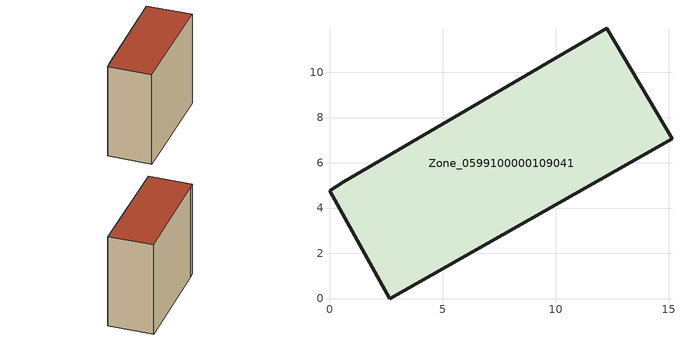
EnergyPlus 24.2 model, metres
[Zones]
Zone_0599100000109041
 floor ground (C_G): 15.14,7.05 2.66,0 0,4.76 0.62,5.17 12.26,11.94 z0
 wall outside (C_F): 2.66,0 15.14,7.05 12.26,11.94 0.62,5.17 0,4.76 2.66,0 z0:12.26
 roof outside (C_R): 12.26,11.94 0.62,5.17 0,4.76 2.66,0 15.14,7.05 z12.26
[BUILDING]
Pand.0599100000109041: North Axis=0; Terrain=City; Loads Convergence Tolerance Value=0.04; Temperature Convergence Tolerance Value=0.4; Solar Distribution=FullExterior; Maximum Number of Warmup Days=25; Minimum Number of Warmup Days=1
[Site:Location]
Rotterdam.The.Hague.AP_ZH_NLD Design_Conditions: Latitude=51.96; Longitude=4.45; Time Zone=1; Elevation=-4.5
[SITE:GROUNDTEMPERATURE:BUILDINGSURFACE]
18, 18, 18, 18, 18, 18, 18, 18, 18, 18, 18, 18
[MATERIAL] Thermal Absorptance=0.9; Solar Absorptance=0.7; Visible Absorptance=0.7
Name | Roughness | Thickness | Conductivity | Density | Specific Heat
G.TI.1946 | MediumSmooth | 0.15 | 1 | 540 | 1210
F.TI.1946 | Rough | 0.3 | 0.857143 | 1920 | 840
R.TI.1946 | MediumRough | 0.2 | 0.1 | 1500 | 1000
[CONSTRUCTION]
C_G: G.TI.1946
C_F: F.TI.1946
C_R: R.TI.1946
[ZONE]
Zone_0599100000109041: Type=1; Multiplier=1; Ceiling Height=Autocalculate; Volume=Autocalculate; Floor Area=autocalculate; Part of Total Floor Area=Yes
[ZONEINFILTRATION:DESIGNFLOWRATE]
Infil_Zone_0599100000109041: Zone or ZoneList or Space or SpaceList=Zone_0599100000109041; Schedule=AlwaysOn; Design Flow Rate Calculation Method=Flow/Area; Flow Rate per Floor Area=0.003; Constant Term Coefficient=1; Temperature Term Coefficient=0; Velocity Term Coefficient=0; Velocity Squared Term Coefficient=0
[HVACTEMPLATE:ZONE:IDEALLOADSAIRSYSTEM]
Zone_0599100000109041: Maximum Heating Supply Air Temperature=50; Minimum Cooling Supply Air Temperature=13; Maximum Heating Supply Air Humidity Ratio=0.0156; Minimum Cooling Supply Air Humidity Ratio=0.0077; Heating Limit=NoLimit; Cooling Limit=NoLimit; Dehumidification Control Type=ConstantSensibleHeatRatio; Cooling Sensible Heat Ratio=0.7; Dehumidification Setpoint=60; Humidification Control Type=None; Humidification Setpoint=30; Outdoor Air Method=None; Outdoor Air Flow Rate per Person=0.00944; Outdoor Air Flow Rate per Zone Floor Area=0; Outdoor Air Flow Rate per Zone=0; Demand Controlled Ventilation Type=None; Outdoor Air Economizer Type=NoEconomizer; Heat Recovery Type=None; Sensible Heat Recovery Effectiveness=0.7; Latent Heat Recovery Effectiveness=0.65
[ZONECONTROL:THERMOSTAT]
ThermostatControl_Zone_0599100000109041: Zone or ZoneList=Zone_0599100000109041; Control Type Schedule=DualSetpointControlType; Control 1=Thermostat_Zone_0599100000109041; Temperature Difference Between Cutout And Setpoint=0
[THERMOSTATSETPOINT:DUALSETPOINT]
Thermostat_Zone_0599100000109041: Heating Setpoint Temperature Schedule=HeatingSetpoint_Zone_0599100000109041; Cooling Setpoint Temperature Schedule=CoolingSetpoint_Zone_0599100000109041
[SCHEDULE:COMPACT]
HeatingSetpoint_Zone_0599100000109041: Through: 12/31, For: AllDays, Until: 24:00, 21
CoolingSetpoint_Zone_0599100000109041: Through: 12/31, For: AllDays, Until: 24:00, 24
DualSetpointControlType: Through: 12/31, For: AllDays, Until: 24:00, 4
AlwaysOn: Through: 12/31, For: AllDays, Until: 24:00, 1
